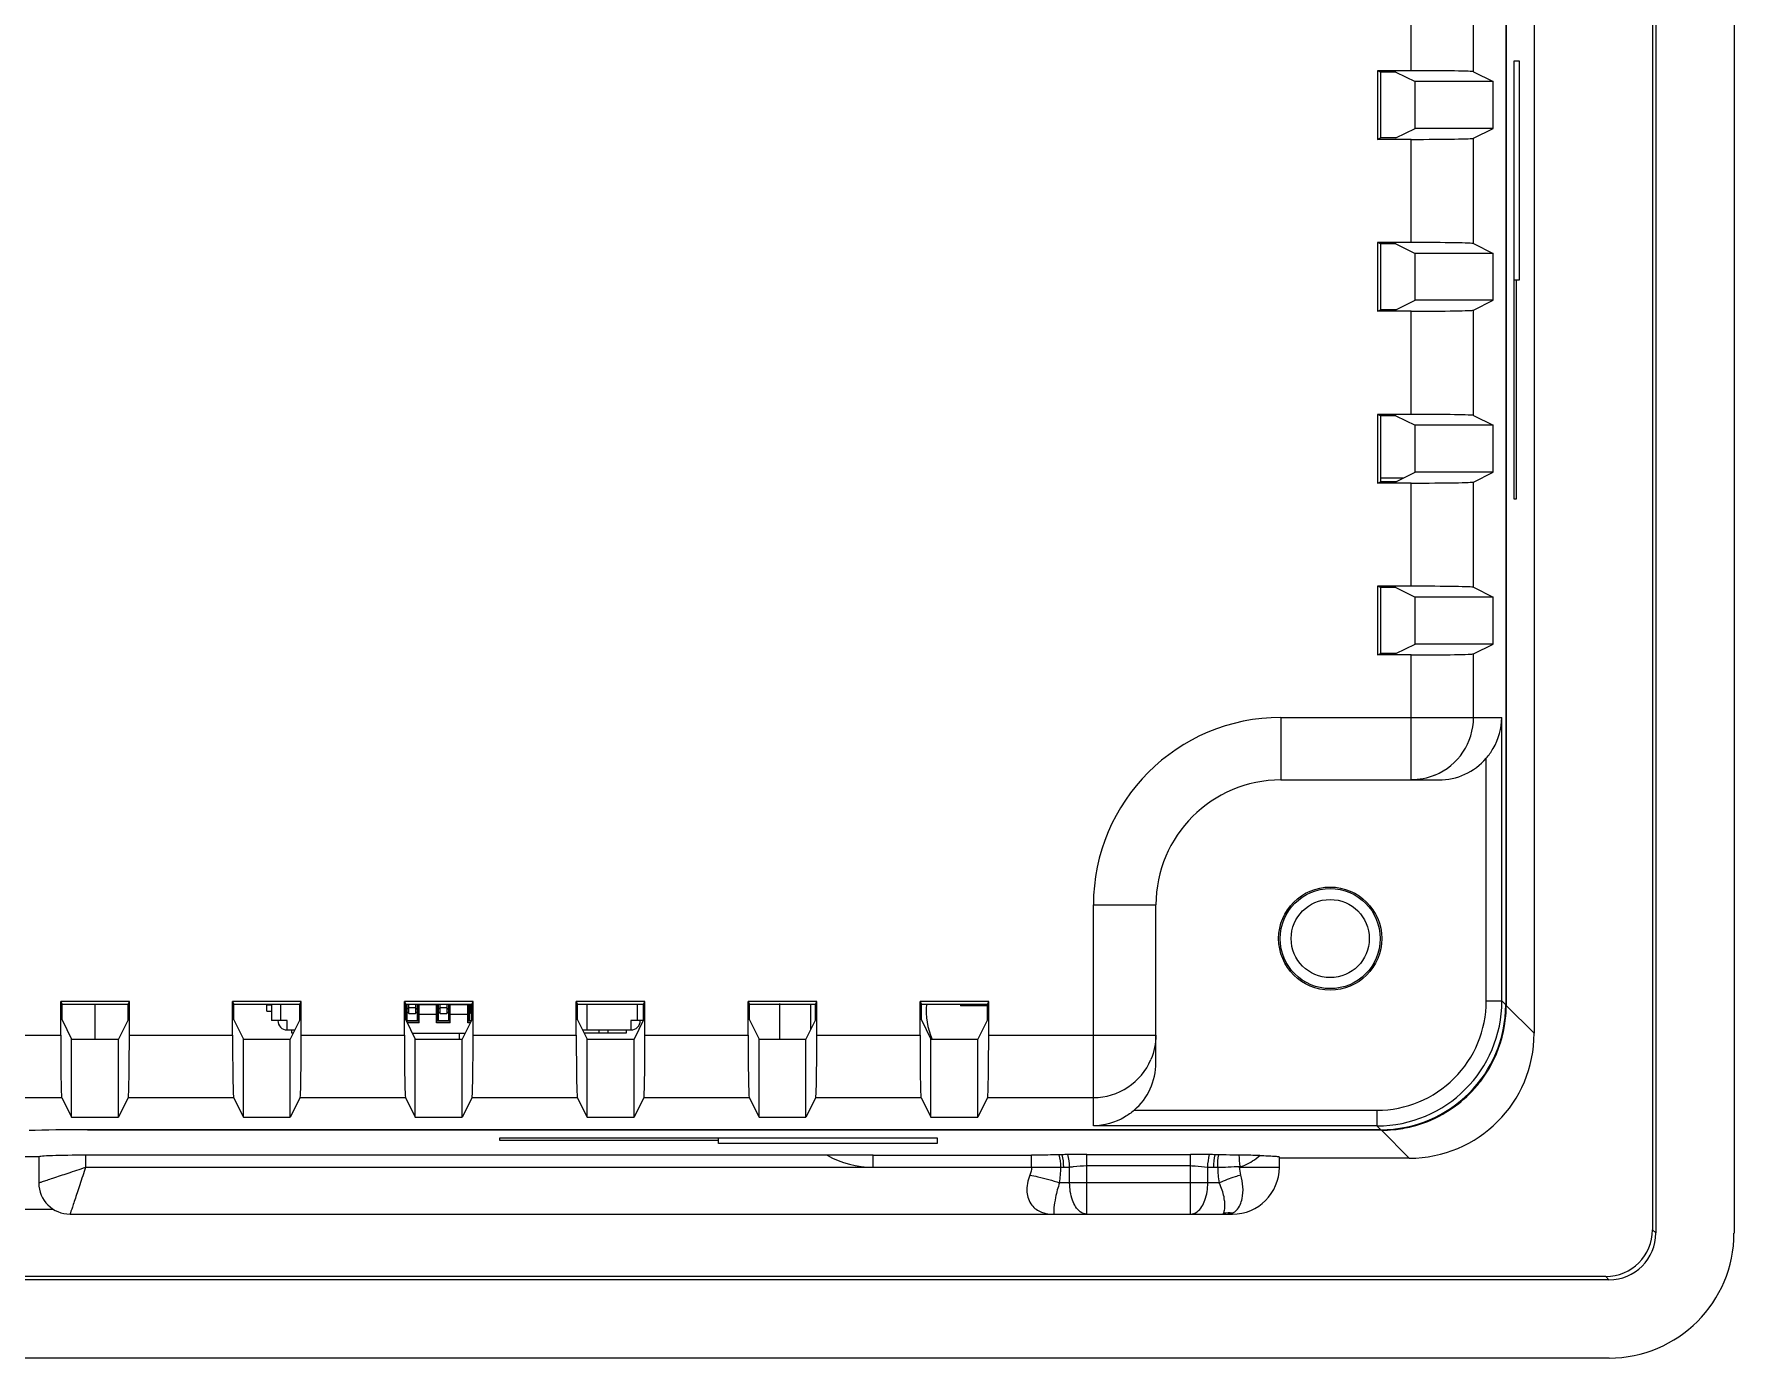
# Model space of a CAD drawing. Header units: millimetres. Extents: x -2 to 1186, y 0 to 841.
# Drawn here: x 910.1 to 964.5, y 322.2 to 364.5 of the extents above; entities that cross this region are included whole.
import ezdxf

# ---------------------------------------------------------------- set-up
doc = ezdxf.new("R2010")
doc.units = ezdxf.units.MM
doc.header["$LTSCALE"] = 65.395
doc.layers.add('11_COMPONENTS', color=7, linetype='CONTINUOUS')

msp = doc.modelspace()

# ---------------------------------------------------------------- linework, layer by layer
at = {"layer": '11_COMPONENTS', "color": 7, "linetype": 'Continuous'}
for p, q in [((962.0192, 496.1567), (962.0192, 326.1579)), ((964.5207, 496.1597), (964.5207, 326.1548)), ((961.9144, 496.0519), (961.9144, 326.2626)), ((958.1254, 489.7645), (958.1254, 332.5501)), ((957.2151, 488.8541), (957.2151, 333.4605)), ((957.2325, 488.8716), (957.2325, 333.443)), ((954.1861, 363.3564), (954.1861, 367.4017)), ((956.1849, 363.3227), (956.1849, 365.4029)), ((957.654, 363.6573), (957.4794, 363.6573)), ((957.4794, 363.6573), (957.4794, 349.6573)), ((957.654, 356.6573), (957.654, 363.6573)), ((954.1861, 363.3564), (953.1157, 363.3564)), ((953.203, 363.3127), (953.1157, 363.3564)), ((953.1157, 363.3564), (953.1157, 361.1582)), ((953.7033, 363.3127), (953.203, 363.3127)), ((953.203, 363.3127), (953.203, 361.2018)), ((953.7033, 363.3127), (954.3144, 363.0073)), ((956.8159, 363.0073), (954.3144, 363.0073)), ((954.3144, 361.5073), (954.3144, 363.0073)), ((956.1849, 363.3227), (956.8159, 363.0073)), ((956.8159, 361.5073), (956.8159, 363.0073)), ((953.7033, 361.2018), (954.3144, 361.5073)), ((956.8159, 361.5073), (954.3144, 361.5073)), ((956.1849, 361.1919), (956.8159, 361.5073)), ((953.1157, 361.1582), (953.203, 361.2018)), ((954.1861, 361.1582), (953.1157, 361.1582)), ((953.7033, 361.2018), (953.203, 361.2018)), ((954.1861, 357.8564), (954.1861, 361.1582)), ((956.1849, 357.8227), (956.1849, 361.1919)), ((954.1861, 357.8564), (953.1157, 357.8564)), ((953.203, 357.8127), (953.1157, 357.8564)), ((953.1157, 357.8564), (953.1157, 355.6582)), ((953.7033, 357.8127), (953.203, 357.8127)), ((953.203, 357.8127), (953.203, 355.7018)), ((953.7033, 357.8127), (954.3144, 357.5073)), ((956.8159, 357.5073), (954.3144, 357.5073)), ((954.3144, 356.0073), (954.3144, 357.5073)), ((956.1849, 357.8227), (956.8159, 357.5073)), ((956.8159, 356.0073), (956.8159, 357.5073)), ((957.4794, 356.6573), (957.654, 356.6573)), ((957.5562, 349.6573), (957.5562, 356.6573)), ((953.7033, 355.7018), (954.3144, 356.0073)), ((956.8159, 356.0073), (954.3144, 356.0073)), ((956.1849, 355.6919), (956.8159, 356.0073)), ((953.1157, 355.6582), (953.203, 355.7018)), ((954.1861, 355.6582), (953.1157, 355.6582)), ((953.7033, 355.7018), (953.203, 355.7018)), ((954.1861, 352.3564), (954.1861, 355.6582)), ((956.1849, 352.3227), (956.1849, 355.6919)), ((954.1861, 352.3564), (953.1157, 352.3564)), ((953.203, 352.3127), (953.1157, 352.3564)), ((953.1157, 352.3564), (953.1157, 350.1582)), ((953.7033, 352.3127), (953.203, 352.3127)), ((953.203, 352.3127), (953.203, 350.2018)), ((953.7033, 352.3127), (954.3144, 352.0073)), ((956.8159, 352.0073), (954.3144, 352.0073)), ((954.3144, 350.5073), (954.3144, 352.0073)), ((956.1849, 352.3227), (956.8159, 352.0073)), ((956.8159, 350.5073), (956.8159, 352.0073)), ((953.7033, 350.2018), (954.3144, 350.5073)), ((956.8159, 350.5073), (954.3144, 350.5073)), ((956.1849, 350.1919), (956.8159, 350.5073)), ((953.1157, 350.1582), (953.203, 350.2018)), ((954.1861, 350.1582), (953.1157, 350.1582)), ((953.9384, 350.3193), (953.203, 350.3193)), ((953.7033, 350.2018), (953.203, 350.2018)), ((954.1861, 346.8564), (954.1861, 350.1582)), ((956.1849, 346.8227), (956.1849, 350.1919)), ((957.4794, 349.6573), (957.5562, 349.6573)), ((954.1861, 346.8564), (953.1157, 346.8564)), ((953.203, 346.8127), (953.1157, 346.8564)), ((953.1157, 346.8564), (953.1157, 344.6582)), ((953.7033, 346.8127), (953.203, 346.8127)), ((953.203, 346.8127), (953.203, 344.7018)), ((953.7033, 346.8127), (954.3144, 346.5073)), ((956.1849, 346.8227), (956.8159, 346.5073)), ((956.8159, 346.5073), (954.3144, 346.5073)), ((954.3144, 345.0073), (954.3144, 346.5073)), ((956.8159, 345.0073), (956.8159, 346.5073)), ((953.7033, 344.7018), (954.3144, 345.0073)), ((956.8159, 345.0073), (954.3144, 345.0073)), ((956.1849, 344.6919), (956.8159, 345.0073)), ((953.1157, 344.6582), (953.203, 344.7018)), ((954.1861, 344.6582), (953.1157, 344.6582)), ((953.7033, 344.7018), (953.203, 344.7018)), ((954.1861, 340.6573), (954.1861, 344.6582)), ((956.1849, 342.6573), (956.1849, 344.6919)), ((950.0207, 342.6573), (957.0922, 342.6573)), ((950.0207, 342.6573), (950.0207, 340.6573)), ((957.0922, 333.5833), (957.0922, 342.6573)), ((956.5925, 333.5833), (956.5925, 341.3545)), ((950.0207, 340.6573), (955.0742, 340.6573)), ((944.0207, 336.6573), (946.0207, 336.6573)), ((944.0207, 329.5857), (944.0207, 336.6573)), ((946.0207, 331.6038), (946.0207, 336.6573)), ((913.1698, 333.5623), (910.9716, 333.5623)), ((910.9716, 333.5623), (911.0152, 333.475)), ((910.9716, 332.4918), (910.9716, 333.5623)), ((913.1261, 333.475), (913.1698, 333.5623)), ((913.1698, 332.4918), (913.1698, 333.5623)), ((918.6698, 333.5623), (916.4716, 333.5623)), ((916.4716, 333.5623), (916.5152, 333.475)), ((916.4716, 332.4918), (916.4716, 333.5623)), ((918.6261, 333.475), (918.6698, 333.5623)), ((918.6698, 332.4918), (918.6698, 333.5623)), ((924.1698, 333.5623), (921.9716, 333.5623)), ((921.9716, 333.5623), (922.0152, 333.475)), ((921.9716, 332.4918), (921.9716, 333.5623)), ((924.1261, 333.475), (924.1698, 333.5623)), ((924.1698, 332.4918), (924.1698, 333.5623)), ((929.6698, 333.5623), (927.4716, 333.5623)), ((927.4716, 333.5623), (927.5152, 333.475)), ((927.4716, 332.4918), (927.4716, 333.5623)), ((929.6261, 333.475), (929.6698, 333.5623)), ((929.6698, 332.4918), (929.6698, 333.5623)), ((935.1698, 333.5623), (932.9716, 333.5623)), ((932.9716, 333.5623), (933.0152, 333.475)), ((932.9716, 332.4918), (932.9716, 333.5623)), ((933.9707, 333.5053), (933.9707, 332.3636)), ((935.1261, 333.475), (935.1698, 333.5623)), ((935.1698, 332.4918), (935.1698, 333.5623)), ((940.6698, 333.5623), (938.4716, 333.5623)), ((938.4716, 333.5623), (938.5152, 333.475)), ((938.4716, 332.4918), (938.4716, 333.5623)), ((940.6261, 333.475), (940.6698, 333.5623)), ((940.6698, 332.4918), (940.6698, 333.5623)), ((956.5925, 333.5833), (957.0922, 333.5833)), ((957.0922, 333.5833), (957.2151, 333.4605)), ((913.1261, 333.475), (911.0152, 333.475)), ((911.0152, 332.9747), (911.0152, 333.475)), ((911.0152, 332.9747), (911.3207, 332.3636)), ((912.0707, 332.3636), (912.0707, 333.475)), ((913.1261, 332.9747), (912.8207, 332.3636)), ((913.1261, 332.9747), (913.1261, 333.475)), ((918.6261, 333.475), (916.5152, 333.475)), ((916.5152, 332.9747), (916.5152, 333.475)), ((916.5152, 332.9747), (916.8207, 332.3636)), ((917.5707, 333.2553), (917.5707, 333.475)), ((917.5707, 333.4553), (917.7207, 333.4553)), ((917.5707, 333.2553), (917.7207, 333.2553)), ((917.7207, 333.475), (917.7207, 332.9553)), ((918.2207, 332.9553), (917.7207, 332.9553)), ((918.0207, 332.9553), (918.0207, 333.475)), ((918.2207, 332.6553), (918.2207, 332.9553)), ((918.6261, 332.9747), (918.3207, 332.3636)), ((918.6261, 332.9747), (918.6261, 333.475)), ((924.1261, 333.475), (922.0152, 333.475)), ((922.0152, 332.9747), (922.0152, 333.475)), ((922.0152, 332.9747), (922.3207, 332.3636)), ((922.0407, 332.9353), (922.0407, 333.475)), ((922.0607, 332.9553), (922.0607, 333.475)), ((922.1107, 333.3628), (922.0607, 333.324)), ((922.1107, 333.1853), (922.0607, 333.2353)), ((922.0607, 332.9553), (922.3807, 332.9553)), ((922.1107, 333.1853), (922.1107, 333.475)), ((922.3307, 333.3628), (922.1107, 333.3628)), ((922.1107, 333.1853), (922.3307, 333.1853)), ((922.3307, 333.475), (922.3307, 333.1853)), ((922.3307, 333.3628), (922.3807, 333.324)), ((922.3307, 333.1853), (922.3807, 333.2353)), ((922.3807, 333.475), (922.3807, 332.9553)), ((922.4007, 332.9353), (922.4007, 333.475)), ((922.4407, 332.8853), (922.4407, 333.475)), ((923.0007, 333.4553), (922.4407, 333.4553)), ((923.0007, 333.1553), (922.4407, 333.1553)), ((923.0007, 332.8853), (923.0007, 333.475)), ((923.0407, 332.9353), (923.0407, 333.475)), ((923.0607, 332.9553), (923.0607, 333.475)), ((923.1107, 333.3628), (923.0607, 333.324)), ((923.1107, 333.1853), (923.0607, 333.2353)), ((923.0607, 332.9553), (923.3807, 332.9553)), ((923.1107, 333.1853), (923.1107, 333.475)), ((923.3307, 333.3628), (923.1107, 333.3628)), ((923.1107, 333.1853), (923.3307, 333.1853)), ((923.3307, 333.475), (923.3307, 333.1853)), ((923.3307, 333.3628), (923.3807, 333.324)), ((923.3307, 333.1853), (923.3807, 333.2353)), ((923.3807, 333.475), (923.3807, 332.9553)), ((923.4007, 332.9353), (923.4007, 333.475)), ((923.4407, 332.8853), (923.4407, 333.475)), ((924.0007, 333.4553), (923.4407, 333.4553)), ((924.0007, 333.1553), (923.4407, 333.1553)), ((924.1261, 332.9747), (923.8207, 332.3636)), ((924.0007, 332.8853), (924.0007, 333.475)), ((924.0407, 332.9353), (924.0407, 333.475)), ((924.0407, 333.0553), (924.0607, 333.0553)), ((924.0407, 332.9553), (924.1164, 332.9553)), ((924.0607, 332.9553), (924.0607, 333.475)), ((924.1107, 333.3628), (924.0607, 333.324)), ((924.1107, 333.1853), (924.0607, 333.2353)), ((924.1107, 333.1853), (924.1107, 333.475)), ((924.1261, 333.3628), (924.1107, 333.3628)), ((924.1107, 333.1853), (924.1261, 333.1853)), ((924.1261, 332.9747), (924.1261, 333.475)), ((929.6261, 333.475), (927.5152, 333.475)), ((927.5152, 332.9747), (927.5152, 333.475)), ((927.5152, 332.9747), (927.8207, 332.3636)), ((927.8207, 332.6553), (927.8207, 333.475)), ((929.6164, 332.9553), (929.2207, 332.9553)), ((929.2207, 332.9553), (929.2207, 332.6553)), ((929.6261, 332.9747), (929.3207, 332.3636)), ((929.4207, 333.475), (929.4207, 332.9553)), ((929.6261, 332.9747), (929.6261, 333.475)), ((935.1261, 333.475), (933.0152, 333.475)), ((933.0152, 332.9747), (933.0152, 333.475)), ((933.0152, 332.9747), (933.3207, 332.3636)), ((935.1261, 332.9747), (934.8207, 332.3636)), ((934.9707, 333.475), (934.9707, 332.6637)), ((935.1261, 332.9747), (935.1261, 333.475)), ((940.6261, 333.475), (938.5152, 333.475)), ((938.5152, 332.9747), (938.5152, 333.475)), ((938.5152, 332.9747), (938.8207, 332.3636)), ((939.7707, 333.475), (939.7707, 333.4323)), ((940.6261, 333.4323), (939.7707, 333.4323)), ((940.6261, 332.9747), (940.3207, 332.3636)), ((940.6261, 332.9747), (940.6261, 333.475)), ((958.1254, 332.5501), (957.2325, 333.443)), ((907.6698, 332.4918), (910.9716, 332.4918)), ((913.1698, 332.4918), (916.4716, 332.4918)), ((918.2207, 332.6553), (918.4665, 332.6553)), ((918.3707, 332.5553), (918.3707, 332.6553)), ((918.4165, 332.5553), (918.3707, 332.5553)), ((918.6698, 332.4918), (921.9716, 332.4918)), ((922.4407, 332.9353), (922.0349, 332.9353)), ((922.4407, 332.8853), (922.0599, 332.8853)), ((922.2249, 332.5553), (923.9165, 332.5553)), ((923.4407, 332.9353), (923.0007, 332.9353)), ((923.4407, 332.8853), (923.0007, 332.8853)), ((923.7207, 332.5553), (923.7207, 332.3636)), ((924.1064, 332.9353), (924.0007, 332.9353)), ((924.0815, 332.8853), (924.0007, 332.8853)), ((924.1698, 332.4918), (927.4716, 332.4918)), ((927.6749, 332.6553), (929.2207, 332.6553)), ((929.0707, 332.5553), (927.7249, 332.5553)), ((928.1957, 332.6553), (928.1957, 332.5553)), ((928.4957, 332.5553), (928.4957, 332.6553)), ((929.0707, 332.6553), (929.0707, 332.5553)), ((929.6698, 332.4918), (932.9716, 332.4918)), ((935.1698, 332.4918), (938.4716, 332.4918)), ((940.6698, 332.4918), (946.0207, 332.4918)), ((911.3207, 332.3636), (912.8207, 332.3636)), ((911.3207, 329.862), (911.3207, 332.3636)), ((912.8207, 329.862), (912.8207, 332.3636)), ((916.8207, 332.3636), (918.3207, 332.3636)), ((916.8207, 329.862), (916.8207, 332.3636)), ((918.3207, 329.862), (918.3207, 332.3636)), ((922.3207, 332.3636), (923.8207, 332.3636)), ((922.3207, 329.862), (922.3207, 332.3636)), ((923.8207, 329.862), (923.8207, 332.3636)), ((927.8207, 332.3636), (929.3207, 332.3636)), ((927.8207, 329.862), (927.8207, 332.3636)), ((929.3207, 329.862), (929.3207, 332.3636)), ((933.3207, 332.3636), (934.8207, 332.3636)), ((933.3207, 329.862), (933.3207, 332.3636)), ((934.8207, 329.862), (934.8207, 332.3636)), ((938.8207, 332.3636), (940.3207, 332.3636)), ((938.8207, 329.862), (938.8207, 332.3636)), ((940.3207, 329.862), (940.3207, 332.3636)), ((907.6361, 330.4931), (911.0053, 330.4931)), ((911.0053, 330.4931), (911.3207, 329.862)), ((913.1361, 330.4931), (912.8207, 329.862)), ((913.1361, 330.4931), (916.5053, 330.4931)), ((916.5053, 330.4931), (916.8207, 329.862)), ((918.6361, 330.4931), (918.3207, 329.862)), ((918.6361, 330.4931), (922.0053, 330.4931)), ((922.0053, 330.4931), (922.3207, 329.862)), ((924.1361, 330.4931), (923.8207, 329.862)), ((924.1361, 330.4931), (927.5053, 330.4931)), ((927.5053, 330.4931), (927.8207, 329.862)), ((929.6361, 330.4931), (929.3207, 329.862)), ((929.6361, 330.4931), (933.0053, 330.4931)), ((933.0053, 330.4931), (933.3207, 329.862)), ((935.1361, 330.4931), (934.8207, 329.862)), ((935.1361, 330.4931), (938.5053, 330.4931)), ((938.5053, 330.4931), (938.8207, 329.862)), ((940.6361, 330.4931), (940.3207, 329.862)), ((940.6361, 330.4931), (944.0207, 330.4931)), ((911.3207, 329.862), (912.8207, 329.862)), ((916.8207, 329.862), (918.3207, 329.862)), ((922.3207, 329.862), (923.8207, 329.862)), ((927.8207, 329.862), (929.3207, 329.862)), ((933.3207, 329.862), (934.8207, 329.862)), ((938.8207, 329.862), (940.3207, 329.862)), ((945.3235, 330.0854), (953.0947, 330.0854)), ((953.0947, 330.0854), (953.0947, 329.5857)), ((953.2175, 329.4629), (911.8306, 329.4629)), ((953.235, 329.4454), (911.8306, 329.4454)), ((925.0207, 329.1985), (939.0207, 329.1985)), ((925.0207, 329.1217), (925.0207, 329.1985)), ((932.0207, 329.0239), (932.0207, 329.1985)), ((939.0207, 329.1985), (939.0207, 329.0239)), ((953.0947, 329.5857), (944.0207, 329.5857)), ((953.0947, 329.5857), (953.2175, 329.4629)), ((953.235, 329.4454), (954.1279, 328.5525)), ((910.2707, 328.5944), (910.2707, 327.7623)), ((935.5012, 328.6468), (911.7707, 328.6468)), ((911.7707, 328.6468), (911.7707, 328.2623)), ((932.0207, 329.1217), (925.0207, 329.1217)), ((939.0207, 329.0239), (932.0207, 329.0239)), ((936.9707, 328.6495), (942.0416, 328.6495)), ((936.9707, 328.2623), (936.9707, 328.6495)), ((942.0414, 328.2623), (942.0413, 328.6495)), ((943.0204, 328.6631), (942.927, 328.6605)), ((943.8123, 328.6736), (947.1291, 328.6736)), ((943.8124, 326.7623), (943.8124, 328.6736)), ((947.129, 326.7623), (947.129, 328.6736)), ((949.9707, 328.2623), (949.9707, 328.5944)), ((910.2707, 328.5908), (909.5707, 328.5908)), ((911.7707, 328.2623), (942.0414, 328.2623)), ((942.0414, 328.2624), (942.9765, 328.2614)), ((942.9767, 328.2623), (943.0707, 328.2623)), ((943.2596, 327.7623), (943.2596, 328.2678)), ((943.8124, 328.3128), (947.129, 328.3128)), ((947.6818, 327.7623), (947.6818, 328.2678)), ((954.1279, 328.5525), (949.9707, 328.5525)), ((948.0463, 327.7623), (942.9389, 327.7623)), ((910.7432, 326.9127), (909.5707, 326.9127)), ((911.2707, 326.7623), (948.4707, 326.7623)), ((948.4707, 326.7937), (948.4707, 326.7623)), ((961.9144, 326.2626), (962.0192, 326.1579)), ((960.5201, 324.6588), (735.5213, 324.6588)), ((960.4153, 324.7636), (735.6261, 324.7636)), ((960.4153, 324.7636), (960.5201, 324.6588)), ((960.5231, 322.1573), (735.5182, 322.1573))]:
    msp.add_line(p, q, dxfattribs=at)
for centre, radius in [((951.5982, 335.5797), 1.65), ((951.5987, 335.5793), 1.6), ((951.5982, 335.5797), 1.25)]:
    msp.add_circle(centre, radius, dxfattribs=at)
for centre, radius, start, end in [((950.0207, 336.6573), 6, 90, 180), ((954.1846, 342.6572), 2.0003, 292.52905, 0.0032), ((950.0207, 336.6573), 4, 90, 180), ((953.0945, 333.5835), 3.9977, 270.00229, 359.99764), ((953.095, 333.583), 3.4975, 269.99441, 0.00546), ((918.2207, 332.9553), 0.3, 180, 270), ((929.2207, 332.9553), 0.3, 270, 0), ((940.9707, 333.2623), 2.3, 174.52316, 203.32915), ((944.0208, 332.4934), 2.0003, 269.9971, 336.97074), ((936.9707, 331.2623), 3, 240.67146, 270), ((944.2398, 282.8947), 45.7847, 91.30026, 91.52618), ((946.6944, 282.5915), 46.088, 88.47491, 88.6997), ((947.0119, 294.5929), 34.0823, 88.27578, 88.47157), ((954.511, 329.0507), 5.8519, 183.93869, 187.48234), ((939.5582, 328.2692), 3.4185, 351.47172, 359.8835), ((947.8707, 330.1825), 1.9202, 269.99942, 273.83261), ((950.6723, 328.2628), 2.6733, 179.91925, 190.79141), ((948.4707, 328.2623), 1.5, 270, 0), ((911.2707, 327.7623), 1, 180, 270), ((946.1196, 326.8429), 2.1349, 21.75595, 25.50799), ((948.3581, 325.5228), 1.2759, 84.93584, 97.61595)]:
    msp.add_arc(centre, radius, start, end, dxfattribs=at)
for centre, major_axis, ratio, start_param, end_param in [((954.1861, 363.3215), (2, 0), 0.0174551, 0.0349066, 1.5707963), ((954.1861, 361.1931), (2, 0), 0.0174551, -1.5707963, -0.0349066), ((954.1861, 357.8215), (2, 0), 0.0174551, 0.0349066, 1.5707963), ((954.1861, 355.6931), (2, 0), 0.0174551, -1.5707963, -0.0349066), ((954.1861, 352.3215), (2, 0), 0.0174551, 0.0349066, 1.5707963), ((954.1861, 350.1931), (2, 0), 0.0174551, -1.5707963, -0.0349066), ((954.1861, 346.8215), (2, 0), 0.0174551, 0.0349066, 1.5707963), ((954.1861, 344.6931), (2, 0), 0.0174551, -1.5707963, -0.0349066), ((955.0742, 342.6573), (2.0012, 0), 0.9993908, -1.5707963, -0.7094429), ((953.2126, 333.4653), (-2.8319, 2.8319), 0.9987828, -3.9263818, -2.3568035), ((953.2301, 333.4479), (2.8319, -2.8319), 0.9987828, 0.619302, 0.7847892), ((911.0065, 332.4918), (0, 2), 0.0174551, -4.712389, -3.1764992), ((913.1349, 332.4918), (0, 2), 0.0174551, -3.1066861, -1.5707963), ((916.5065, 332.4918), (0, 2), 0.0174551, -4.712389, -3.1764992), ((918.6349, 332.4918), (0, 2), 0.0174551, -3.1066861, -1.5707963), ((922.0065, 332.4918), (0, 2), 0.0174551, -4.712389, -3.1764992), ((924.1349, 332.4918), (0, 2), 0.0174551, -3.1066861, -1.5707963), ((927.5065, 332.4918), (0, 2), 0.0174551, -4.712389, -3.1764992), ((929.6349, 332.4918), (0, 2), 0.0174551, -3.1066861, -1.5707963), ((933.0065, 332.4918), (0, 2), 0.0174551, -4.712389, -3.1764992), ((935.1349, 332.4918), (0, 2), 0.0174551, -3.1066861, -1.5707963), ((938.5065, 332.4918), (0, 2), 0.0174551, -4.712389, -3.1764992), ((940.6349, 332.4918), (0, 2), 0.0174551, -3.1066861, -1.5707963), ((954.123, 332.555), (-2.8319, 2.8319), 0.9987828, -3.9263818, -2.3568035), ((953.2301, 333.4479), (-2.8319, 2.8319), 0.9987828, -2.8928712, -2.5222906), ((944.0207, 331.6038), (0, 2.0012), 0.9993908, -2.4321497, -1.5707963), ((953.2301, 333.4479), (2.8319, -2.8319), 0.9987828, 0.0967867, 0.2487214), ((953.2301, 333.4479), (-2.8319, 2.8319), 0.9987828, -3.1719015, -3.044806), ((953.2301, 333.4479), (2.8319, -2.8319), 0.9987828, -0.2716489, -0.0303089), ((953.2301, 333.4479), (-2.8319, 2.8319), 0.9987828, -3.6799624, -3.4132415), ((911.8306, 329.3707), (2.64, 0), 0.0349208, 1.5707963, 2.3561945), ((953.2301, 333.4479), (-2.8319, 2.8319), 0.9987828, -3.9263818, -3.827223), ((953.2301, 333.4479), (2.8319, -2.8319), 0.9987828, -0.6856304, -0.5383697), ((911.7707, 328.5944), (1.5, 0), 0.0349208, 1.5707963, 3.1415927), ((960.4135, 326.2645), (-1.062, 1.062), 0.9987828, -3.9263818, -2.3568035), ((960.5182, 326.1597), (-1.062, 1.062), 0.9987828, 2.3568035, 3.9263818), ((960.5182, 326.1597), (-2.8319, 2.8319), 0.9987828, 2.3568035, 3.9263818)]:
    msp.add_ellipse(centre, major_axis=major_axis, ratio=ratio, start_param=start_param, end_param=end_param, dxfattribs=at)
for points, knots in [([(956.5925, 341.3545), (956.6739, 341.4492), (956.949, 341.8324), (957.0862, 342.3117), (957.0922, 342.6573)], [0, 0, 0, 0, 0.2654392, 1, 1, 1, 1]), ([(945.3235, 330.0854), (945.2288, 330.004), (944.8455, 329.7289), (944.3663, 329.5918), (944.0207, 329.5857)], [0, 0, 0, 0, 0.2654405, 1, 1, 1, 1]), ([(942.927, 328.6605), (942.8611, 328.6587), (942.566, 328.6518), (942.2708, 328.6495), (942.0416, 328.6495)], [0, 0, 0, 0, 0.2233276, 1, 1, 1, 1]), ([(943.8123, 328.6736), (943.7588, 328.6736), (943.555, 328.6731), (943.3511, 328.671), (943.2008, 328.6676)], [0, 0, 0, 0, 0.2624954, 1, 1, 1, 1]), ([(947.7402, 328.6676), (947.6931, 328.6686), (947.4894, 328.6724), (947.2857, 328.6736), (947.1291, 328.6736)], [0, 0, 0, 0, 0.2315715, 1, 1, 1, 1]), ([(948.6729, 328.6488), (948.6154, 328.6492), (948.4036, 328.6513), (948.1917, 328.6552), (948.0374, 328.6598)], [0, 0, 0, 0, 0.2713449, 1, 1, 1, 1]), ([(949.3418, 328.6371), (949.2899, 328.6384), (949.0669, 328.6437), (948.844, 328.6475), (948.6729, 328.6488)], [0, 0, 0, 0, 0.2329459, 1, 1, 1, 1]), ([(948.673, 328.2691), (948.7384, 328.2832), (948.9817, 328.3667), (949.2027, 328.5089), (949.3418, 328.6371)], [0, 0, 0, 0, 0.2614856, 1, 1, 1, 1]), ([(949.3418, 328.6371), (949.4295, 328.6349), (949.5852, 328.6305), (949.776, 328.6203), (949.9031, 328.6124), (949.9504, 328.6025), (949.9707, 328.5985), (949.9707, 328.5944)], [0, 0, 0, 0, 0.4163211, 0.7323102, 0.929596, 0.980529, 1, 1, 1, 1]), ([(910.2707, 327.7623), (910.2814, 327.7623), (910.32, 327.7837), (910.4089, 327.8053), (910.5493, 327.8565), (910.8228, 327.9452), (911.2349, 328.0845), (911.5844, 328.1992), (911.7713, 328.2625)], [0, 0, 0, 0, 0.0202415, 0.0798072, 0.1754275, 0.3022416, 0.6256879, 1, 1, 1, 1]), ([(911.7709, 328.2629), (911.7076, 328.076), (911.6177, 327.8027), (911.501, 327.4537), (911.4264, 327.2286), (911.3627, 327.041), (911.3227, 326.9128), (911.2928, 326.8347), (911.2867, 326.7956), (911.2651, 326.7714), (911.2707, 326.7623)], [0, 0, 0, 0, 0.3743119, 0.5455829, 0.6977574, 0.8245706, 0.9201919, 0.9547316, 0.9797609, 1, 1, 1, 1]), ([(943.2596, 328.2678), (943.3021, 328.2716), (943.4856, 328.2934), (943.6702, 328.3128), (943.8124, 328.3128)], [0, 0, 0, 0, 0.2308541, 1, 1, 1, 1]), ([(947.129, 328.3128), (947.1778, 328.3128), (947.3629, 328.3074), (947.5461, 328.2799), (947.6818, 328.2678)], [0, 0, 0, 0, 0.2638325, 1, 1, 1, 1]), ([(947.9991, 328.2666), (948.1105, 328.2643), (948.3475, 328.266), (948.5839, 328.2907), (948.7093, 328.2887)], [0, 0, 0, 0, 0.4704639, 1, 1, 1, 1]), ([(948.673, 328.2691), (948.8428, 328.2692), (949.2046, 328.2591), (949.6372, 328.2626), (949.9, 328.2627), (949.9707, 328.2623)], [0, 0, 0, 0, 0.3925133, 0.8365343, 1, 1, 1, 1]), ([(941.9894, 328.0123), (941.919, 327.8421), (941.848, 327.5038), (941.998, 327.036), (942.3611, 326.7909), (942.6308, 326.7624), (942.767, 326.7623)], [0, 0, 0, 0, 0.3082209, 0.5565853, 0.772131, 1, 1, 1, 1]), ([(941.9894, 328.0123), (942.0752, 327.995), (942.3952, 327.9257), (942.7121, 327.8405), (942.9389, 327.7623)], [0, 0, 0, 0, 0.2673642, 1, 1, 1, 1]), ([(942.9389, 327.7623), (942.882, 327.6114), (942.8118, 327.357), (942.761, 327.0089), (942.7486, 326.8661), (942.7515, 326.7625), (942.767, 326.7623)], [0, 0, 0, 0, 0.4719634, 0.7937227, 0.9547038, 1, 1, 1, 1]), ([(943.8124, 326.7623), (943.7374, 326.7623), (943.5158, 326.8564), (943.3099, 327.2396), (943.2596, 327.5745), (943.2596, 327.7623)], [0, 0, 0, 0, 0.1824519, 0.5427815, 1, 1, 1, 1]), ([(947.129, 326.7623), (947.2039, 326.7623), (947.4256, 326.8564), (947.6314, 327.2396), (947.6818, 327.5745), (947.6818, 327.7623)], [0, 0, 0, 0, 0.1824519, 0.5427815, 1, 1, 1, 1]), ([(948.7414, 328.0123), (948.678, 327.9937), (948.4426, 327.9212), (948.2108, 327.836), (948.0463, 327.7623)], [0, 0, 0, 0, 0.268386, 1, 1, 1, 1]), ([(948.2278, 327.0828), (948.2265, 327.1222), (948.2104, 327.3107), (948.1578, 327.4952), (948.1024, 327.6342)], [0, 0, 0, 0, 0.208331, 1, 1, 1, 1]), ([(948.7179, 327.0639), (948.746, 327.1256), (948.84, 327.4339), (948.8054, 327.7686), (948.7414, 328.0123)], [0, 0, 0, 0, 0.2121153, 1, 1, 1, 1]), ([(948.189, 326.7874), (948.1936, 326.8208), (948.2294, 326.9151), (948.2299, 327.0169), (948.2278, 327.0828)], [0, 0, 0, 0, 0.3384518, 1, 1, 1, 1]), ([(948.5449, 326.8385), (948.5622, 326.8514), (948.6343, 326.9141), (948.6873, 326.9968), (948.7179, 327.0639)], [0, 0, 0, 0, 0.2264307, 1, 1, 1, 1]), ([(948.1744, 326.7623), (948.1779, 326.7623), (948.1873, 326.7701), (948.188, 326.7807), (948.189, 326.7874)], [0, 0, 0, 0, 0.347636, 1, 1, 1, 1])]:
    msp.add_open_spline(points, degree=3, knots=knots, dxfattribs=at)
for points in [[(954.951, 340.8095), (954.7108, 340.7101), (954.4461, 340.6573), (954.1861, 340.6573)], [(946.0207, 332.4918), (946.0207, 332.2262), (945.9655, 331.9554), (945.8617, 331.7109)], [(936.9707, 328.6495), (936.4809, 328.6495), (935.991, 328.6468), (935.5012, 328.6468)], [(942.9767, 328.2623), (942.9767, 328.3961), (942.9601, 328.5313), (942.9251, 328.6605)], [(943.0707, 328.2623), (943.0707, 328.3969), (943.0546, 328.5329), (943.0204, 328.6631)], [(943.2596, 328.2678), (943.2555, 328.4024), (943.2365, 328.5376), (943.2011, 328.6676)], [(947.6818, 328.2678), (947.6859, 328.4024), (947.7048, 328.5376), (947.7402, 328.6676)], [(947.8707, 328.2623), (947.8707, 328.3969), (947.8868, 328.5329), (947.921, 328.6631)], [(947.999, 328.2666), (947.9948, 328.3982), (948.0068, 328.5317), (948.0374, 328.6598)], [(942.0414, 328.2623), (942.0413, 328.1772), (942.022, 328.0909), (941.9894, 328.0123)], [(943.0707, 328.2623), (943.1337, 328.2622), (943.1967, 328.2643), (943.2596, 328.2678)], [(947.6818, 328.2678), (947.7447, 328.2644), (947.8077, 328.2623), (947.8707, 328.2623)], [(948.7414, 328.0123), (948.7201, 328.0936), (948.7072, 328.1783), (948.7089, 328.2623)], [(948.1744, 326.7623), (948.2737, 326.7623), (948.374, 326.7709), (948.4707, 326.7937)], [(948.4707, 326.7937), (948.4968, 326.806), (948.5218, 326.8211), (948.5449, 326.8385)]]:
    msp.add_open_spline(points, degree=3, dxfattribs=at)

doc.saveas('drawing.dxf')
